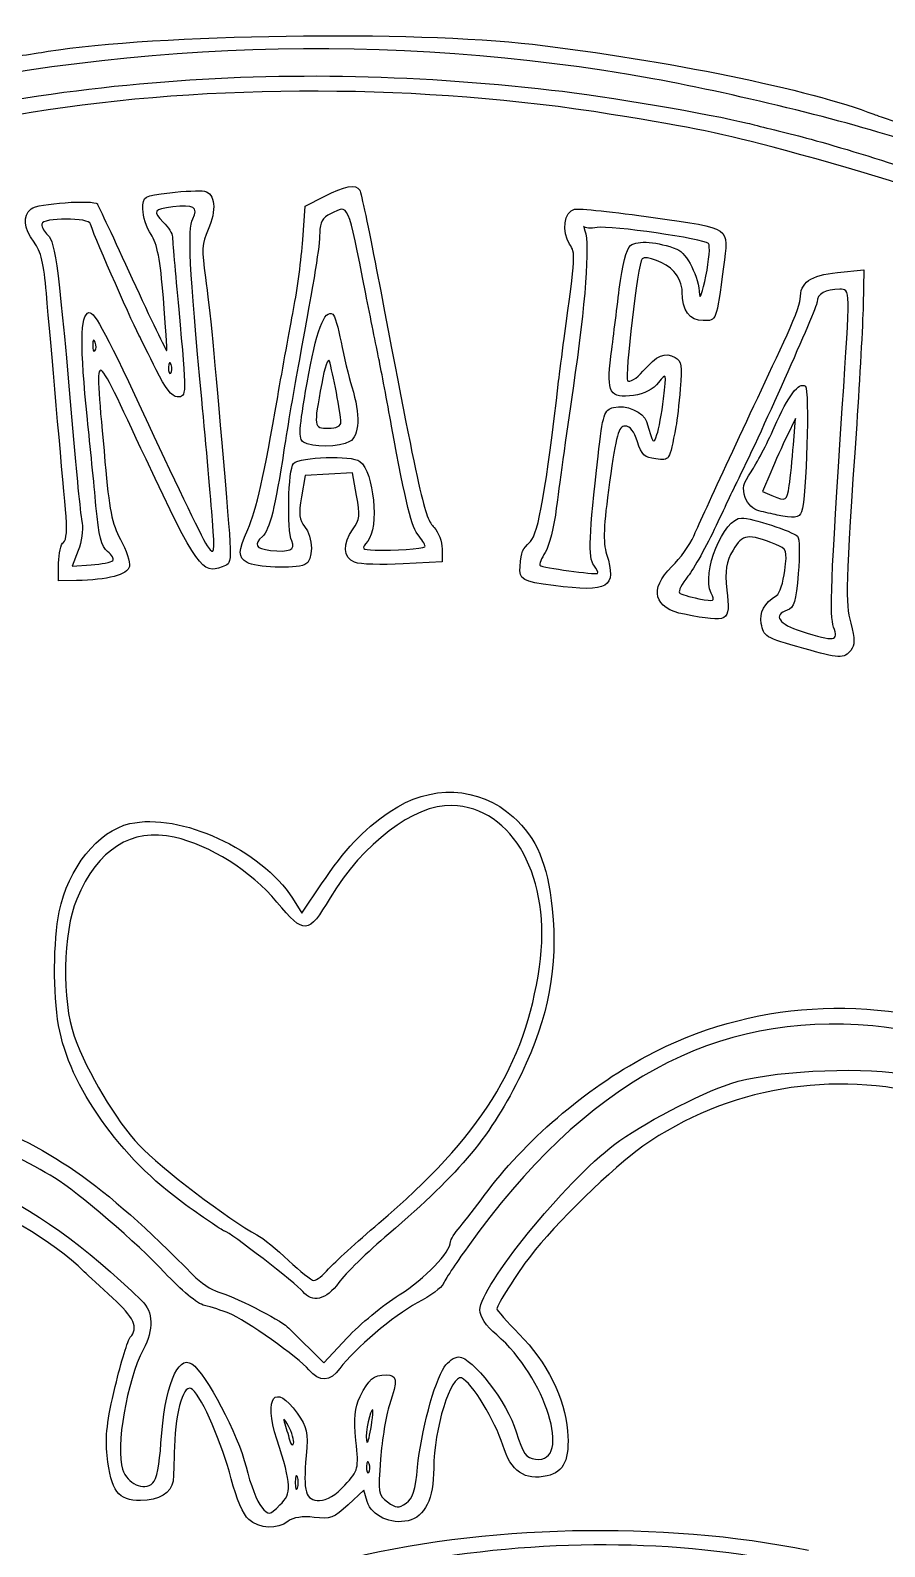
# Model space of a CAD drawing. Header units: millimetres. Extents: x 15 to 195, y 46 to 238.
# Drawn here: x 92.6 to 129.7, y 171.8 to 237.8 of the extents above; entities that cross this region are included whole.
import ezdxf

# ---------------------------------------------------------------- set-up
doc = ezdxf.new("R2010")
doc.units = ezdxf.units.MM
doc.layers.add('Capa_1', color=7, linetype='CONTINUOUS')

msp = doc.modelspace()

# ---------------------------------------------------------------- linework, layer by layer
at = {"layer": 'Capa_1', "color": 7}
for points in [[(104.40635, 228.65044), (104.50867, 230.112427), (105.33319, 230.541655)], [(127.65916, 227.231385), (128.80693, 227.342234), (128.77283, 225.801703)], [(125.74191, 219.740941), (125.83151, 220.880126), (125.46889, 220.131245)], [(106.74808, 217.529834), (106.56389, 218.522006), (105.53731, 218.464306), (104.51072, 218.406606), (104.351, 217.471234)], [(124.75417, 218.544074), (124.40208, 217.705784), (124.80773, 217.531895)], [(94.64445, 215.13557), (94.3789, 214.458666), (95.20246, 214.517306)], [(110.46356, 215.210457), (110.46356, 214.648871), (108.7687, 214.557071)], [(94.56852, 213.831769), (93.78981, 213.820519), (93.78985, 214.589612)], [(101.98899, 214.616769), (101.98928, 214.61676)], [(126.19335, 210.876555), (126.19376, 210.876557)], [(103.9553, 200.0124), (104.37178, 199.3596), (105.22685, 200.63586)], [(104.64882, 180.46834), (105.3169, 179.80421), (106.33041, 180.88369)], [(107.21145, 173.76486), (107.05598, 174.26161), (106.37292, 173.62284)]]:
    msp.add_lwpolyline(points, dxfattribs=at)
for points in [[(95.38084, 224.200182)], [(98.67893, 223.224421)], [(106.06609, 220.733538)], [(104.43419, 219.854827)], [(125.562, 217.96751)], [(125.03012, 216.680468)], [(103.92369, 215.55329)], [(96.14443, 214.702069)], [(117.06439, 214.497539)], [(115.30569, 213.614813)], [(127.49145, 211.805782)], [(105.53027, 183.88441)], [(104.40298, 182.90694)], [(103.77569, 177.07136)], [(107.41168, 177.22942)], [(104.17194, 174.8388)], [(107.29062, 175.41206)]]:
    msp.add_lwpolyline(points, close=True, dxfattribs=at)
for points in [[(119.62513, 235.660561), (108.34741, 237.719166), (96.08885, 237.32044), (84.99515, 234.534173)], [(93.33178, 236.855793), (98.00704, 237.605623), (109.22641, 237.768339), (114.40294, 237.161392)], [(90.7666, 236.461488), (91.47203, 236.565218), (92.62636, 236.742655), (93.33178, 236.855793)], [(114.40294, 237.161392), (120.1828, 236.483704), (126.50756, 235.185024), (129.24435, 234.113968)], [(79.49812, 231.897834), (91.73802, 235.567027), (102.8296, 236.583494), (115.22746, 235.172182)], [(131.07684, 232.815856), (128.55598, 233.695287), (123.46941, 234.958837), (119.62513, 235.660561)], [(117.82264, 234.112784), (109.7024, 235.4288), (100.34278, 235.458065), (92.59887, 234.191654)], [(115.22746, 235.172182), (117.58276, 234.904065), (122.17792, 234.125935), (123.74753, 233.72942)], [(92.59887, 234.191654), (85.38905, 233.012583), (80.13928, 231.528264), (72.99354, 228.64844)], [(125.39658, 232.538714), (122.36679, 233.343229), (121.64341, 233.493567), (117.82264, 234.112784)], [(123.74753, 233.72942), (124.15063, 233.627589), (125.22251, 233.35707), (126.12949, 233.128267)], [(129.24435, 234.113968), (129.44591, 234.035088), (130.60024, 233.657281), (131.80954, 233.274393)], [(126.12949, 233.128267), (127.03646, 232.899465), (128.97409, 232.318261), (130.43533, 231.836704)], [(144.17739, 225.158668), (138.27318, 228.397985), (132.61055, 230.623155), (125.39658, 232.538714)], [(105.33319, 230.541655), (106.23278, 231.00996), (106.71898, 231.094561), (106.8833, 230.81138)], [(92.58898, 230.009426), (92.84463, 230.235404), (95.34136, 230.41195), (95.47237, 230.213312)], [(95.47237, 230.213312), (95.50777, 230.159642), (96.19175, 228.692605), (96.99234, 226.953222)], [(97.45439, 229.994725), (97.45439, 230.560518), (97.47859, 230.575317), (98.61896, 230.705384)], [(98.61896, 230.705384), (99.25948, 230.778444), (99.93971, 230.806489), (100.13059, 230.767714)], [(100.13059, 230.767714), (100.59957, 230.672434), (100.66748, 229.94977), (100.28758, 229.097094)], [(107.14516, 226.310271), (106.34408, 230.360837), (106.42231, 230.18267), (105.61663, 229.791688)], [(106.8833, 230.81138), (106.9416, 230.710982), (107.27152, 229.152203), (107.61655, 227.347426)], [(92.72025, 228.558528), (92.25979, 229.182005), (92.21485, 229.678717), (92.58898, 230.009426)], [(95.1782, 229.335127), (95.1555, 229.634571), (93.05694, 229.633831), (93.05694, 229.334379)], [(97.80908, 228.888132), (97.61399, 229.178954), (97.45439, 229.67692), (97.45439, 229.994725)], [(98.75023, 230.087858), (97.92179, 229.990238), (97.86262, 229.894804), (98.33805, 229.42304)], [(99.62511, 229.572115), (99.87495, 230.069329), (99.66141, 230.195223), (98.75023, 230.087858)], [(100.01536, 221.724188), (99.47554, 227.436556), (99.39237, 229.108938), (99.62511, 229.572115)], [(105.61663, 229.791688), (105.2659, 229.621481), (105.14835, 229.415409), (105.14355, 228.962291)], [(116.00999, 228.461577), (115.65305, 229.004346), (115.77786, 229.898864), (116.2231, 229.988928)], [(116.2231, 229.988928), (116.41798, 230.028348), (117.95993, 229.864289), (119.64965, 229.624347)], [(119.64965, 229.624347), (123.09638, 229.134906), (122.93717, 229.246711), (122.70168, 227.481184)], [(93.05694, 229.334379), (93.05694, 229.200074), (93.17166, 228.988788), (93.31186, 228.864853)], [(97.28075, 224.506687), (96.86517, 225.314387), (95.19166, 229.15755), (95.1782, 229.335127)], [(98.33805, 229.42304), (98.55746, 229.205325), (98.73799, 228.920842), (98.73923, 228.790856)], [(100.28758, 229.097094), (100.02126, 228.499349), (100.00468, 228.201855), (100.17141, 227.013512)], [(105.14355, 228.962291), (105.13755, 228.352206), (104.93544, 227.101875), (104.24379, 223.382987)], [(116.67747, 229.042399), (116.89311, 228.4546), (116.70087, 225.910155), (116.16079, 222.201958)], [(116.63617, 229.223262), (116.59987, 229.284792), (116.61847, 229.203402), (116.67747, 229.042399)], [(117.20163, 229.189182), (116.92695, 229.146402), (116.6725, 229.161742), (116.63617, 229.223262)], [(122.05002, 228.48905), (121.85086, 228.701169), (117.8125, 229.284327), (117.20163, 229.189182)], [(93.25965, 226.336747), (93.15151, 227.609663), (93.01952, 228.153296), (92.72025, 228.558528)], [(93.31186, 228.864853), (93.65175, 228.564411), (93.80069, 227.387354), (94.43766, 219.967817)], [(98.34634, 226.118146), (98.20964, 227.796351), (98.07467, 228.492196), (97.80908, 228.888132)], [(98.73923, 228.790856), (98.74023, 228.66087), (98.86245, 227.23724), (99.01031, 225.627233)], [(104.00373, 225.627233), (104.1689, 226.485903), (104.35008, 227.846346), (104.40635, 228.65044)], [(115.77196, 224.358748), (116.27443, 228.062862), (116.27425, 228.059741), (116.00999, 228.461577)], [(118.16986, 226.505423), (118.30065, 227.569099), (118.4767, 228.249674), (118.66056, 228.402415)], [(118.66056, 228.402415), (118.95415, 228.646306), (119.85661, 228.576051), (120.67211, 228.245821)], [(120.67211, 228.245821), (121.1219, 228.063682), (121.62641, 227.052284), (121.65882, 226.26775)], [(121.93524, 227.079435), (122.07716, 227.770809), (122.12881, 228.405136), (122.05002, 228.48905)], [(119.16051, 227.832215), (118.97818, 227.638015), (118.39188, 222.686651), (118.53237, 222.52744)], [(120.54571, 227.281068), (120.19238, 227.6574), (119.32165, 228.003846), (119.16051, 227.832215)], [(96.99234, 226.953222), (97.79292, 225.213839), (98.46616, 223.810107), (98.48843, 223.833817)], [(100.17141, 227.013512), (100.36335, 225.645525), (100.56599, 223.573205), (100.95578, 218.992059)], [(107.61655, 227.347426), (109.57503, 217.102981), (109.68772, 216.598371), (110.11987, 216.138098)], [(120.90751, 226.395017), (120.90751, 226.670408), (120.7447, 227.069131), (120.54571, 227.281068)], [(121.65882, 226.26775), (121.66892, 226.022802), (121.79333, 226.38806), (121.93524, 227.079435)], [(122.70168, 227.481184), (122.38145, 225.080286), (122.40364, 225.139357), (121.82179, 225.139357)], [(126.03788, 226.075795), (126.03788, 226.808173), (126.47059, 227.116595), (127.65916, 227.231385)], [(94.08648, 216.921547), (93.93293, 218.599882), (93.44254, 224.184086), (93.25965, 226.336747)], [(107.71318, 223.480563), (107.60242, 224.017232), (107.34681, 225.290601), (107.14516, 226.310271)], [(117.80532, 223.578138), (117.89362, 224.275808), (118.05768, 225.593086), (118.16986, 226.505423)], [(121.82179, 225.139357), (121.22868, 225.139357), (120.90751, 225.580443), (120.90751, 226.395017)], [(127.75745, 226.505423), (127.13381, 226.505423), (126.77078, 226.30135), (126.77078, 225.950766)], [(127.86872, 221.333887), (128.21796, 226.588398), (128.21974, 226.505423), (127.75745, 226.505423)], [(98.48843, 223.833817), (98.51073, 223.857527), (98.44673, 224.885476), (98.34634, 226.118146)], [(99.01031, 225.627233), (99.35915, 221.828759), (99.35904, 221.821764), (98.94821, 221.821764)], [(103.31441, 221.821764), (103.52836, 223.056102), (103.83855, 224.768563), (104.00373, 225.627233)], [(104.59322, 222.437605), (104.97888, 224.66697), (105.35132, 225.66136), (105.71179, 225.424076)], [(126.77078, 225.950766), (126.77078, 225.707131), (124.15598, 219.843383), (123.2761, 218.113874)], [(125.32694, 224.21036), (125.71795, 225.041083), (126.03788, 225.880529), (126.03788, 226.075795)], [(128.77283, 225.801703), (128.75403, 224.954411), (128.62823, 222.636529), (128.49321, 220.650854)], [(95.04212, 220.846002), (94.71152, 224.01314), (94.73122, 225.411216), (95.10752, 225.489447)], [(95.10752, 225.489447), (95.34845, 225.539537), (95.92565, 224.454287), (97.7005, 220.614171)], [(105.71179, 225.424076), (105.79229, 225.371066), (105.95324, 224.824274), (106.06939, 224.208976)], [(97.59078, 219.10939), (95.14991, 224.284055), (95.34288, 224.296731), (95.80456, 218.992059)], [(95.38084, 224.200182), (95.32234, 224.355862), (95.27893, 224.309619), (95.27014, 224.082278)], [(98.0327, 222.994257), (97.71533, 223.639128), (97.37695, 224.319722), (97.28075, 224.506687)], [(115.53242, 222.504801), (115.56952, 222.826802), (115.67732, 223.661078), (115.77196, 224.358748)], [(95.27014, 224.082278), (95.26214, 223.876555), (95.30544, 223.761293), (95.36634, 223.82614)], [(95.36634, 223.82614), (95.42724, 223.89099), (95.43374, 224.059307), (95.38084, 224.200182)], [(106.06939, 224.208976), (106.18554, 223.593679), (106.39722, 222.713956), (106.53979, 222.254036)], [(119.20056, 222.941595), (119.81401, 223.639094), (120.15121, 223.783618), (120.59602, 223.539681)], [(121.40522, 215.763782), (121.67706, 216.399569), (123.60816, 220.558766), (125.32694, 224.21036)], [(98.94821, 221.821764), (98.72067, 221.821764), (98.42065, 222.206002), (98.0327, 222.994257)], [(98.56823, 223.106516), (98.56023, 222.900793), (98.60353, 222.785531), (98.66443, 222.850379)], [(98.67893, 223.224421), (98.62043, 223.3801), (98.57702, 223.333858), (98.56823, 223.106516)], [(98.66443, 222.850379), (98.72533, 222.915229), (98.73183, 223.083545), (98.67893, 223.224421)], [(104.24379, 223.382987), (104.03419, 222.255983), (103.73809, 220.508189), (103.58579, 219.499002)], [(105.56226, 223.382982), (105.50976, 223.543983), (105.35936, 223.10489), (105.22806, 222.407221)], [(106.06609, 220.733538), (106.06609, 221.049718), (105.70648, 222.940807), (105.56226, 223.382982)], [(108.26934, 220.553279), (108.07421, 221.626616), (107.82393, 222.943894), (107.71318, 223.480563)], [(118.79092, 221.886813), (117.75825, 221.739288), (117.60569, 222.001081), (117.80532, 223.578138)], [(120.59602, 223.539681), (120.8774, 223.385367), (120.91078, 223.185412), (120.82331, 222.177771)], [(104.43419, 219.854825), (104.21557, 220.002238), (104.23968, 220.393872), (104.59322, 222.437605)], [(105.22806, 222.407221), (104.87278, 220.519524), (104.88221, 220.455698), (105.51641, 220.455698)], [(114.30967, 215.533367), (114.64843, 215.869519), (114.99635, 217.853125), (115.53242, 222.504801)], [(118.53237, 222.52744), (118.61797, 222.43047), (118.91053, 222.61183), (119.20056, 222.941595)], [(119.87656, 222.443719), (119.65856, 222.160144), (119.25495, 221.953104), (118.79092, 221.886813)], [(120.09057, 221.741329), (120.22349, 222.89444), (120.22337, 222.894845), (119.87656, 222.443719)], [(124.90812, 220.48902), (125.54161, 221.917796), (125.96422, 222.478743), (126.2603, 222.283846)], [(100.47723, 216.455076), (100.41593, 217.313746), (100.20808, 219.684846), (100.01536, 221.724188)], [(102.01308, 216.051945), (102.38858, 216.916948), (102.71545, 218.366215), (103.31441, 221.821764)], [(106.53979, 222.254036), (106.91392, 221.047094), (106.87693, 220.123546), (106.44459, 219.877107)], [(116.16079, 222.201958), (115.85673, 220.114511), (115.52836, 217.764296), (115.43108, 216.979258)], [(119.8096, 220.180111), (119.891, 220.404204), (120.01743, 221.106752), (120.09057, 221.741329)], [(120.82331, 222.177771), (120.76691, 221.528198), (120.68035, 220.78718), (120.63092, 220.531063)], [(126.2603, 222.283846), (126.45269, 222.157206), (126.3108, 217.418937), (126.09681, 216.82506)], [(117.24685, 219.239291), (117.46278, 221.105865), (117.50909, 221.251036), (117.92399, 221.361946)], [(117.92399, 221.361946), (118.4495, 221.502426), (119.23258, 221.167673), (119.35522, 220.750119)], [(127.49143, 211.805782), (127.3091, 212.31657), (127.3676, 213.79397), (127.86872, 221.333887)], [(95.4141, 217.08149), (95.3271, 218.024967), (95.15976, 219.718998), (95.04212, 220.846002)], [(97.7005, 220.614171), (98.95618, 217.897334), (100.11972, 215.49883), (100.28613, 215.284162)], [(105.51641, 220.455698), (105.86977, 220.455698), (106.06609, 220.554928), (106.06609, 220.733538)], [(109.46419, 215.762155), (109.13268, 216.152314), (108.89936, 217.087856), (108.26934, 220.553279)], [(118.42149, 220.553278), (118.13835, 220.553278), (118.04168, 220.201799), (117.75059, 218.113874)], [(118.95958, 219.870245), (118.82397, 220.317126), (118.63793, 220.553278), (118.42149, 220.553278)], [(119.35522, 220.750119), (119.64783, 219.753852), (119.65261, 219.747853), (119.8096, 220.180111)], [(120.63092, 220.531063), (120.33296, 218.987131), (120.37981, 219.062348), (119.75605, 219.126559)], [(123.90173, 218.565883), (124.13778, 218.907614), (124.59066, 219.773025), (124.90812, 220.48902)], [(128.49321, 220.650854), (128.00542, 213.477014), (127.98844, 212.910742), (128.23322, 211.979572)], [(94.43766, 219.967817), (94.58509, 218.250477), (94.75168, 216.612977), (94.80786, 216.328927)], [(106.44459, 219.877107), (106.01197, 219.630506), (104.787, 219.616929), (104.43419, 219.854827)], [(119.75605, 219.126559), (119.26434, 219.177179), (119.13255, 219.300225), (118.95958, 219.870245)], [(125.46889, 220.131245), (125.26945, 219.719361), (124.94782, 219.005134), (124.75417, 218.544074)], [(125.56197, 217.96751), (125.61167, 218.316345), (125.69265, 219.114389), (125.74191, 219.740941)], [(100.89598, 214.427486), (100.03532, 214.086229), (99.80889, 214.406976), (97.59078, 219.10939)], [(103.58579, 219.499002), (103.21556, 217.04567), (102.96204, 216.024563), (102.65601, 215.754054)], [(104.0042, 218.923148), (104.28505, 219.222274), (106.53324, 219.294503), (106.89098, 219.015898)], [(106.89098, 219.015898), (107.49993, 218.541646), (107.73369, 216.137843), (107.22866, 215.543474)], [(117.06442, 214.497542), (116.81278, 214.820482), (116.8512, 215.819084), (117.24685, 219.239291)], [(95.80456, 218.992059), (95.98417, 216.928419), (96.10964, 216.298875), (96.47704, 215.617869)], [(100.95578, 218.992059), (101.35783, 214.266839), (101.36236, 214.612394), (100.89598, 214.427486)], [(103.9237, 215.553285), (103.70969, 216.010859), (103.7734, 218.67731), (104.0042, 218.923148)], [(123.64936, 217.449207), (123.5064, 217.849697), (123.55476, 218.063535), (123.90173, 218.565883)], [(117.75059, 218.113874), (117.47838, 216.16147), (117.45248, 215.534837), (117.62085, 214.975038)], [(123.2761, 218.113874), (123.1942, 217.952874), (122.79065, 217.100834), (122.37933, 216.220453)], [(124.80773, 217.531895), (125.428, 217.266003), (125.46508, 217.287418), (125.562, 217.96751)], [(95.91752, 215.097135), (95.65045, 215.305132), (95.53637, 215.754804), (95.4141, 217.08149)], [(104.351, 217.471234), (104.22186, 216.714973), (104.24798, 216.469132), (104.48738, 216.187378)], [(106.59079, 216.075284), (106.88651, 216.475701), (106.90759, 216.670619), (106.74808, 217.529834)], [(124.24493, 216.858433), (124.01462, 216.910923), (123.74662, 217.176767), (123.64936, 217.449207)], [(93.99718, 215.495175), (94.13771, 215.587685), (94.16648, 216.047209), (94.08648, 216.921547)], [(100.28613, 215.284162), (100.57111, 214.91655), (100.58222, 214.984628), (100.47723, 216.455076)], [(115.43108, 216.979258), (115.33378, 216.19422), (115.11792, 215.33037), (114.95134, 215.059591)], [(122.16275, 213.289487), (121.73056, 214.149609), (122.70529, 216.552656), (123.48637, 216.552656)], [(123.48637, 216.552656), (123.92903, 216.552656), (125.69214, 215.978123), (125.92328, 215.758561)], [(125.03012, 216.680468), (124.82857, 216.725858), (124.47524, 216.805947), (124.24493, 216.858433)], [(126.09681, 216.82506), (125.99971, 216.555483), (125.74084, 216.520395), (125.03012, 216.680468)], [(94.80786, 216.328927), (94.86406, 216.044878), (94.79046, 215.507868), (94.64445, 215.13557)], [(101.98928, 214.61676), (101.5838, 214.8683), (101.58716, 215.070833), (102.01308, 216.051945)], [(102.65601, 215.754054), (102.2532, 215.397987), (102.3551, 215.216384), (102.99702, 215.146365)], [(104.48738, 216.187378), (104.87246, 215.734184), (104.87643, 214.680882), (104.49338, 214.524439)], [(106.66159, 214.625951), (106.15364, 214.823917), (106.12343, 215.442438), (106.59079, 216.075284)], [(109.71423, 215.30275), (109.75563, 215.34488), (109.64313, 215.551612), (109.46419, 215.762155)], [(110.11987, 216.138098), (110.3089, 215.936768), (110.46356, 215.519329), (110.46356, 215.210457)], [(120.4589, 214.441772), (120.81681, 214.788664), (121.24266, 215.383568), (121.40522, 215.763782)], [(122.37933, 216.220453), (121.96801, 215.340072), (121.4171, 214.348405), (121.15508, 214.016748)], [(124.98158, 215.401882), (123.77747, 215.890631), (123.51586, 215.856743), (123.11469, 215.160062)], [(125.92328, 215.758561), (126.01138, 215.674841), (126.02531, 214.944724), (125.95418, 214.136082)], [(93.78985, 214.589612), (93.78985, 215.012612), (93.88315, 215.420116), (93.99718, 215.495175)], [(96.14443, 214.702069), (96.20953, 214.771439), (96.10743, 214.949217), (95.91752, 215.097135)], [(96.47704, 215.617869), (96.72546, 215.157404), (96.90181, 214.631829), (96.86892, 214.449924)], [(102.99702, 215.146365), (103.83479, 215.054985), (104.10189, 215.172275), (103.92369, 215.55329)], [(107.22866, 215.543474), (106.94074, 215.204622), (106.95694, 215.185213), (107.54931, 215.159313)], [(107.54931, 215.159313), (108.37061, 215.123403), (109.61936, 215.206143), (109.71423, 215.30275)], [(113.85467, 214.449961), (113.92287, 215.146827), (113.92477, 215.151472), (114.30967, 215.533367)], [(114.95134, 215.059591), (114.78476, 214.788812), (114.67872, 214.535039), (114.7157, 214.49565)], [(123.11469, 215.160062), (122.8029, 214.618591), (122.75659, 214.312066), (122.85039, 213.410712)], [(125.36621, 214.265557), (125.47676, 215.150787), (125.45711, 215.208867), (124.98158, 215.401882)], [(96.86892, 214.449924), (96.80402, 214.091097), (95.91114, 213.85116), (94.56852, 213.831769)], [(95.20246, 214.517306), (95.65541, 214.549556), (96.0793, 214.632702), (96.14443, 214.702069)], [(104.49338, 214.524439), (104.0326, 214.336115), (102.34086, 214.398483), (101.98899, 214.616769)], [(108.7687, 214.557071), (107.83653, 214.506581), (106.88833, 214.537581), (106.66159, 214.625951)], [(115.30569, 213.614813), (113.96161, 213.783904), (113.79868, 213.877682), (113.85467, 214.449961)], [(114.7157, 214.49565), (114.8055, 214.39996), (117.13151, 214.075823), (117.22323, 214.146206)], [(117.62085, 214.975038), (118.06244, 213.506854), (117.7276, 213.310125), (115.30569, 213.614813)], [(117.22323, 214.146206), (117.26283, 214.176556), (117.19133, 214.334659), (117.06439, 214.497539)], [(120.99912, 212.364443), (119.66573, 212.614434), (119.44586, 213.459929), (120.4589, 214.441772)], [(121.15508, 214.016748), (120.89306, 213.685091), (120.7269, 213.362379), (120.78583, 213.299612)], [(125.01154, 213.181973), (125.14253, 213.264843), (125.30213, 213.752454), (125.36621, 214.265557)], [(125.95418, 214.136082), (125.84792, 212.928274), (125.76208, 212.644612), (125.47329, 212.54699)], [(120.78583, 213.299612), (120.84473, 213.236842), (121.22271, 213.12127), (121.6257, 213.04278)], [(122.85039, 213.410712), (122.99532, 212.018083), (122.95825, 211.997133), (120.99912, 212.364443)], [(121.6257, 213.04278), (122.318, 212.907946), (122.34763, 212.921559), (122.16275, 213.289487)], [(124.34488, 211.961563), (124.25618, 212.455978), (124.46325, 212.835107), (125.01154, 213.181973)], [(125.47329, 212.54699), (124.83832, 212.332341), (125.10487, 211.930702), (126.0837, 211.62722)], [(126.19376, 210.876557), (124.48008, 211.369056), (124.44783, 211.387983), (124.34488, 211.961563)], [(126.0837, 211.62722), (127.56946, 211.16657), (127.71312, 211.184793), (127.49145, 211.805782)], [(128.23322, 211.979572), (128.42023, 211.268162), (128.42112, 211.032417), (128.23722, 210.796985)], [(128.23722, 210.796985), (127.9516, 210.430436), (127.71337, 210.439711), (126.19335, 210.876555)], [(108.2052, 203.78477), (109.92538, 204.98499), (112.08399, 204.89217), (113.55082, 203.5549)], [(110.88268, 204.04801), (109.24215, 204.08941), (107.02278, 202.4013), (105.59468, 200.02586)], [(114.6982, 197.02476), (115.25117, 200.87205), (113.56248, 203.98042), (110.88268, 204.04801)], [(93.81407, 199.41427), (94.19671, 201.31461), (95.49923, 202.94432), (96.88744, 203.25966)], [(96.88744, 203.25966), (99.06879, 203.75518), (102.60353, 202.13118), (103.9553, 200.0124)], [(105.22685, 200.63586), (106.26042, 202.17855), (106.95381, 202.91164), (108.2052, 203.78477)], [(113.55082, 203.5549), (114.5939, 202.60395), (115.03954, 201.55248), (115.24986, 199.54611)], [(98.82027, 202.66478), (96.95138, 203.08107), (95.50056, 202.16074), (94.5786, 199.97405)], [(103.27795, 199.84663), (102.13516, 201.20747), (100.37933, 202.3175), (98.82027, 202.66478)], [(94.5786, 199.97405), (93.97475, 198.54184), (93.91891, 195.53628), (94.46784, 194.01252)], [(105.59468, 200.02586), (104.63486, 198.42935), (104.47832, 198.41724), (103.27795, 199.84663)], [(93.78847, 194.47825), (93.54636, 195.87783), (93.55809, 198.14319), (93.81407, 199.41427)], [(115.24986, 199.54611), (115.51317, 197.03417), (115.10476, 194.8486), (113.91095, 192.38112)], [(107.71514, 185.87557), (112.1436, 189.64967), (114.08331, 192.74662), (114.6982, 197.02476)], [(119.35008, 193.14557), (123.88934, 195.55679), (129.09468, 195.88532), (134.19149, 194.08228)], [(129.18966, 194.45656), (122.35329, 195.09537), (116.69747, 192.01045), (111.57695, 184.84983)], [(99.30744, 186.67943), (96.45914, 188.71927), (94.24295, 191.85095), (93.78847, 194.47825)], [(94.46784, 194.01252), (95.04319, 192.41542), (96.26071, 190.37442), (97.30246, 189.26066)], [(143.89336, 186.5174), (140.0475, 190.97472), (134.52177, 193.95831), (129.18966, 194.45656)], [(112.29771, 187.07993), (114.01222, 189.42213), (116.71223, 191.74437), (119.35008, 193.14557)], [(123.01466, 191.95195), (124.63309, 192.48865), (128.42794, 192.70225), (130.43537, 192.36963)], [(113.91095, 192.38112), (112.61391, 189.70027), (111.29547, 188.10794), (108.14453, 185.4168)], [(131.79479, 191.38798), (127.48525, 192.57972), (122.83613, 191.78308), (119.20028, 189.22985)], [(117.97591, 189.3155), (119.06492, 190.14336), (121.66794, 191.50535), (123.01466, 191.95195)], [(89.6015, 190.57789), (93.37803, 189.25236), (95.64531, 187.68058), (99.62708, 183.62775)], [(93.60655, 187.84994), (92.6656, 188.4198), (90.67831, 189.42647), (90.49427, 189.42647)], [(112.11263, 182.1035), (112.11263, 183.12925), (115.79269, 187.65583), (117.97591, 189.3155)], [(82.79621, 188.93931), (88.23876, 189.12117), (92.54604, 187.22425), (97.40543, 182.50546)], [(97.30246, 189.26066), (98.18358, 188.31864), (101.22167, 186.00617), (102.41447, 185.36961)], [(119.20028, 189.22985), (117.93235, 188.33947), (115.34495, 185.81313), (114.30225, 184.44741)], [(94.90113, 183.76699), (93.5328, 185.10718), (91.12856, 186.52844), (88.82384, 187.35955)], [(98.39339, 183.73432), (97.24671, 184.97522), (94.60996, 187.24224), (93.60655, 187.84994)], [(101.01823, 185.52339), (100.96513, 185.52339), (100.19527, 186.04361), (99.30744, 186.67943)], [(111.24415, 185.72054), (111.47193, 185.98778), (111.94603, 186.5995), (112.29771, 187.07993)], [(104.40294, 182.90694), (104.14928, 183.23246), (101.18569, 185.52339), (101.01823, 185.52339)], [(102.41447, 185.36961), (102.67352, 185.23137), (103.29191, 184.73034), (103.78868, 184.25623)], [(105.53027, 183.88441), (105.77458, 184.16365), (106.75777, 185.05967), (107.71514, 185.87557)], [(108.14453, 185.4168), (107.22176, 184.62869), (106.24316, 183.67162), (105.96986, 183.28999)], [(110.83, 185.07327), (110.83, 185.16207), (111.01637, 185.4533), (111.24415, 185.72054)], [(108.60054, 182.75829), (109.7153, 183.46366), (110.83, 184.62112), (110.83, 185.07327)], [(111.57695, 184.84983), (111.04339, 184.10368), (110.5642, 183.37486), (110.51209, 183.23024)], [(103.78868, 184.25623), (104.28544, 183.78212), (104.78058, 183.39027), (104.88898, 183.38546)], [(114.30225, 184.44741), (113.70586, 183.66626), (112.8455, 182.31388), (112.8455, 182.15757)], [(96.14396, 182.6216), (95.62479, 183.09056), (95.06551, 183.60599), (94.90113, 183.76699)], [(100.13405, 182.29738), (99.82215, 182.37038), (99.11216, 182.95647), (98.39339, 183.73432)], [(99.62708, 183.62775), (99.95326, 183.29574), (100.44299, 182.96507), (100.71535, 182.89294)], [(104.88898, 183.38546), (104.99738, 183.38046), (105.28596, 183.60518), (105.53027, 183.88441)], [(100.71535, 182.89294), (101.34072, 182.72732), (103.40581, 181.68539), (103.73369, 181.37006)], [(105.96986, 183.28999), (105.42946, 182.53537), (104.81043, 182.38404), (104.40298, 182.90694)], [(106.33041, 180.88369), (106.88784, 181.4774), (107.9094, 182.32097), (108.60054, 182.75829)], [(110.51209, 183.23024), (110.45999, 183.08562), (109.95363, 182.71572), (109.38685, 182.40825)], [(96.903, 180.91597), (97.27696, 181.31426), (97.06568, 181.78903), (96.14396, 182.6216)], [(97.40543, 182.50546), (97.91191, 182.01363), (97.933, 181.2594), (97.46513, 180.37209)], [(101.19352, 181.95842), (100.90052, 182.07705), (100.42376, 182.22958), (100.13405, 182.29738)], [(109.38685, 182.40825), (108.33574, 181.83802), (106.65648, 180.41514), (106.02413, 179.55891)], [(112.84287, 181.01371), (112.36006, 181.42696), (112.11263, 181.79622), (112.11263, 182.1035)], [(112.8455, 182.15757), (112.8455, 182.08887), (113.28474, 181.5903), (113.82159, 181.04953)], [(104.67439, 179.50351), (104.24096, 180.02519), (101.91263, 181.66726), (101.19352, 181.95842)], [(96.25107, 178.77905), (96.50793, 179.84604), (96.8013, 180.80765), (96.903, 180.91597)], [(103.73369, 181.37006), (103.86957, 181.23938), (104.28138, 180.83361), (104.64882, 180.46834)], [(114.52807, 175.60772), (116.1498, 175.40817), (114.96992, 179.19311), (112.84287, 181.01371)], [(113.82159, 181.04953), (115.00451, 179.85796), (115.81319, 178.23886), (115.92174, 176.84473)], [(97.46513, 180.37209), (96.75802, 179.03122), (96.25723, 176.12295), (96.56927, 175.16958)], [(98.23957, 176.30566), (98.40108, 178.76905), (98.9481, 180.16846), (99.58665, 179.7518)], [(99.58665, 179.7518), (100.19036, 179.35788), (101.59884, 176.68096), (101.94065, 175.27787)], [(106.02413, 179.55891), (105.59053, 178.97181), (105.13181, 178.95298), (104.67439, 179.50351)], [(109.39615, 175.26615), (109.53715, 176.75902), (110.12803, 178.97116), (110.55911, 179.62004)], [(110.55911, 179.62004), (110.71955, 179.86154), (111.00278, 180.05913), (111.1885, 180.05913)], [(111.1885, 180.05913), (111.77388, 180.05913), (113.30515, 178.06699), (113.68999, 176.80476)], [(95.90107, 175.76575), (95.81147, 176.58728), (95.89307, 177.2942), (96.25107, 178.77905)], [(99.61102, 178.64927), (99.24758, 178.97053), (98.87451, 177.7833), (98.82799, 176.15745)], [(103.27983, 176.47696), (102.69448, 178.31119), (103.19493, 178.95986), (104.15797, 177.61511)], [(106.90333, 178.3347), (107.27161, 179.10006), (107.47796, 179.2715), (108.03582, 179.27554)], [(108.03582, 179.27554), (108.51692, 179.27854), (108.53813, 179.0822), (108.17595, 177.97506)], [(111.31436, 179.14319), (110.85083, 179.33264), (110.09978, 176.90966), (110.09811, 175.21942)], [(113.10391, 176.22479), (112.78365, 177.26842), (111.74096, 178.96884), (111.31436, 179.14319)], [(101.2955, 174.75654), (100.90533, 176.2686), (100.03877, 178.27117), (99.61102, 178.64927)], [(106.71733, 176.41752), (106.61619, 177.42344), (106.65443, 177.81739), (106.90333, 178.3347)], [(103.77569, 177.07136), (103.61173, 177.37296), (103.53341, 177.44409), (103.60164, 177.22942)], [(104.15797, 177.61511), (104.6019, 176.99522), (104.64063, 176.81247), (104.55107, 175.7605)], [(107.35726, 177.61972), (107.19789, 177.24509), (107.09399, 176.19983), (107.23278, 176.3675)], [(107.41166, 177.22942), (107.48946, 177.77346), (107.47296, 177.89175), (107.35726, 177.61972)], [(108.17595, 177.97506), (108.0292, 177.52648), (107.85467, 176.46377), (107.78809, 175.61347)], [(103.60164, 177.22942), (103.66984, 177.01475), (103.77203, 176.66574), (103.82865, 176.45384)], [(104.00269, 176.29578), (104.04179, 176.42074), (103.93969, 176.76975), (103.77569, 177.07136)], [(107.23278, 176.3675), (107.26978, 176.4122), (107.35031, 176.80008), (107.41168, 177.22942)], [(113.68999, 176.80476), (113.98753, 175.82888), (114.10601, 175.65965), (114.52807, 175.60772)], [(115.92174, 176.84473), (116.01884, 175.5971), (115.77478, 175.05849), (115.03365, 174.88512)], [(97.89152, 174.57628), (98.04322, 174.71037), (98.17931, 175.38659), (98.23957, 176.30566)], [(98.82799, 176.15745), (98.80799, 175.45901), (98.77939, 174.78406), (98.76429, 174.65756)], [(103.41106, 173.62084), (103.94171, 174.15181), (103.92823, 174.44519), (103.27983, 176.47696)], [(103.82865, 176.45384), (103.88525, 176.24194), (103.96358, 176.17082), (104.00269, 176.29578)], [(106.23621, 174.48285), (106.83484, 175.14067), (106.84258, 175.17183), (106.71733, 176.41752)], [(115.03365, 174.88512), (114.06478, 174.65847), (113.45458, 175.08208), (113.10391, 176.22479)], [(97.35389, 173.81422), (96.3646, 173.81422), (96.07081, 174.20886), (95.90107, 175.76575)], [(104.55107, 175.7605), (104.41658, 174.18086), (104.52667, 173.81426), (105.13542, 173.81426)], [(107.29062, 175.41206), (107.23212, 175.56774), (107.18871, 175.5215), (107.17992, 175.29416)], [(107.78809, 175.61347), (107.67298, 174.14341), (107.68805, 174.05178), (108.09487, 173.74829)], [(96.56927, 175.16958), (96.77805, 174.53169), (97.48315, 174.21531), (97.89152, 174.57628)], [(101.94065, 175.27787), (102.12369, 174.52653), (102.42391, 173.74077), (102.60783, 173.53174)], [(104.17194, 174.8388), (104.12114, 174.97297), (104.07954, 174.8632), (104.07954, 174.59486)], [(104.17194, 174.35092), (104.22274, 174.48509), (104.22274, 174.70464), (104.17194, 174.8388)], [(107.17992, 175.29416), (107.17192, 175.08844), (107.21522, 174.97317), (107.27612, 175.03802)], [(107.27612, 175.03802), (107.33702, 175.10292), (107.34352, 175.27119), (107.29062, 175.41206)], [(108.89766, 173.69359), (109.18714, 173.89778), (109.30077, 174.25622), (109.39615, 175.26615)], [(110.09811, 175.21942), (110.09711, 173.87934), (109.72108, 173.10528), (108.98881, 172.93398)], [(98.76429, 174.65756), (98.70409, 174.15102), (98.14084, 173.81422), (97.35389, 173.81422)], [(102.05334, 172.98483), (101.81976, 173.19), (101.51721, 173.89731), (101.2955, 174.75654)], [(104.07954, 174.59486), (104.07954, 174.32653), (104.12114, 174.21676), (104.17194, 174.35092)], [(105.13542, 173.81426), (105.45555, 173.81426), (105.84062, 174.04814), (106.23621, 174.48285)], [(102.60783, 173.53174), (102.93852, 173.15586), (102.94738, 173.15685), (103.41106, 173.62084)], [(106.37292, 173.62284), (105.77199, 173.06088), (105.59495, 172.99545), (104.90074, 173.07879)], [(108.98881, 172.93398), (108.23678, 172.75806), (107.40483, 173.14698), (107.21145, 173.76486)], [(108.09487, 173.74829), (108.46111, 173.47507), (108.57668, 173.4672), (108.89766, 173.69359)], [(133.36693, 168.64824), (123.45958, 173.06201), (111.14173, 172.95459), (99.28663, 168.35105)], [(103.77125, 172.90843), (103.30073, 172.54199), (102.51787, 172.57681), (102.05334, 172.98483)], [(104.90074, 173.07879), (104.3969, 173.13929), (103.98858, 173.07779), (103.77125, 172.90843)], [(105.93019, 171.18012), (112.23758, 172.77533), (120.01894, 172.95367), (126.40414, 171.64935)]]:
    msp.add_open_spline(points, degree=3, dxfattribs=at)

doc.saveas('drawing.dxf')
